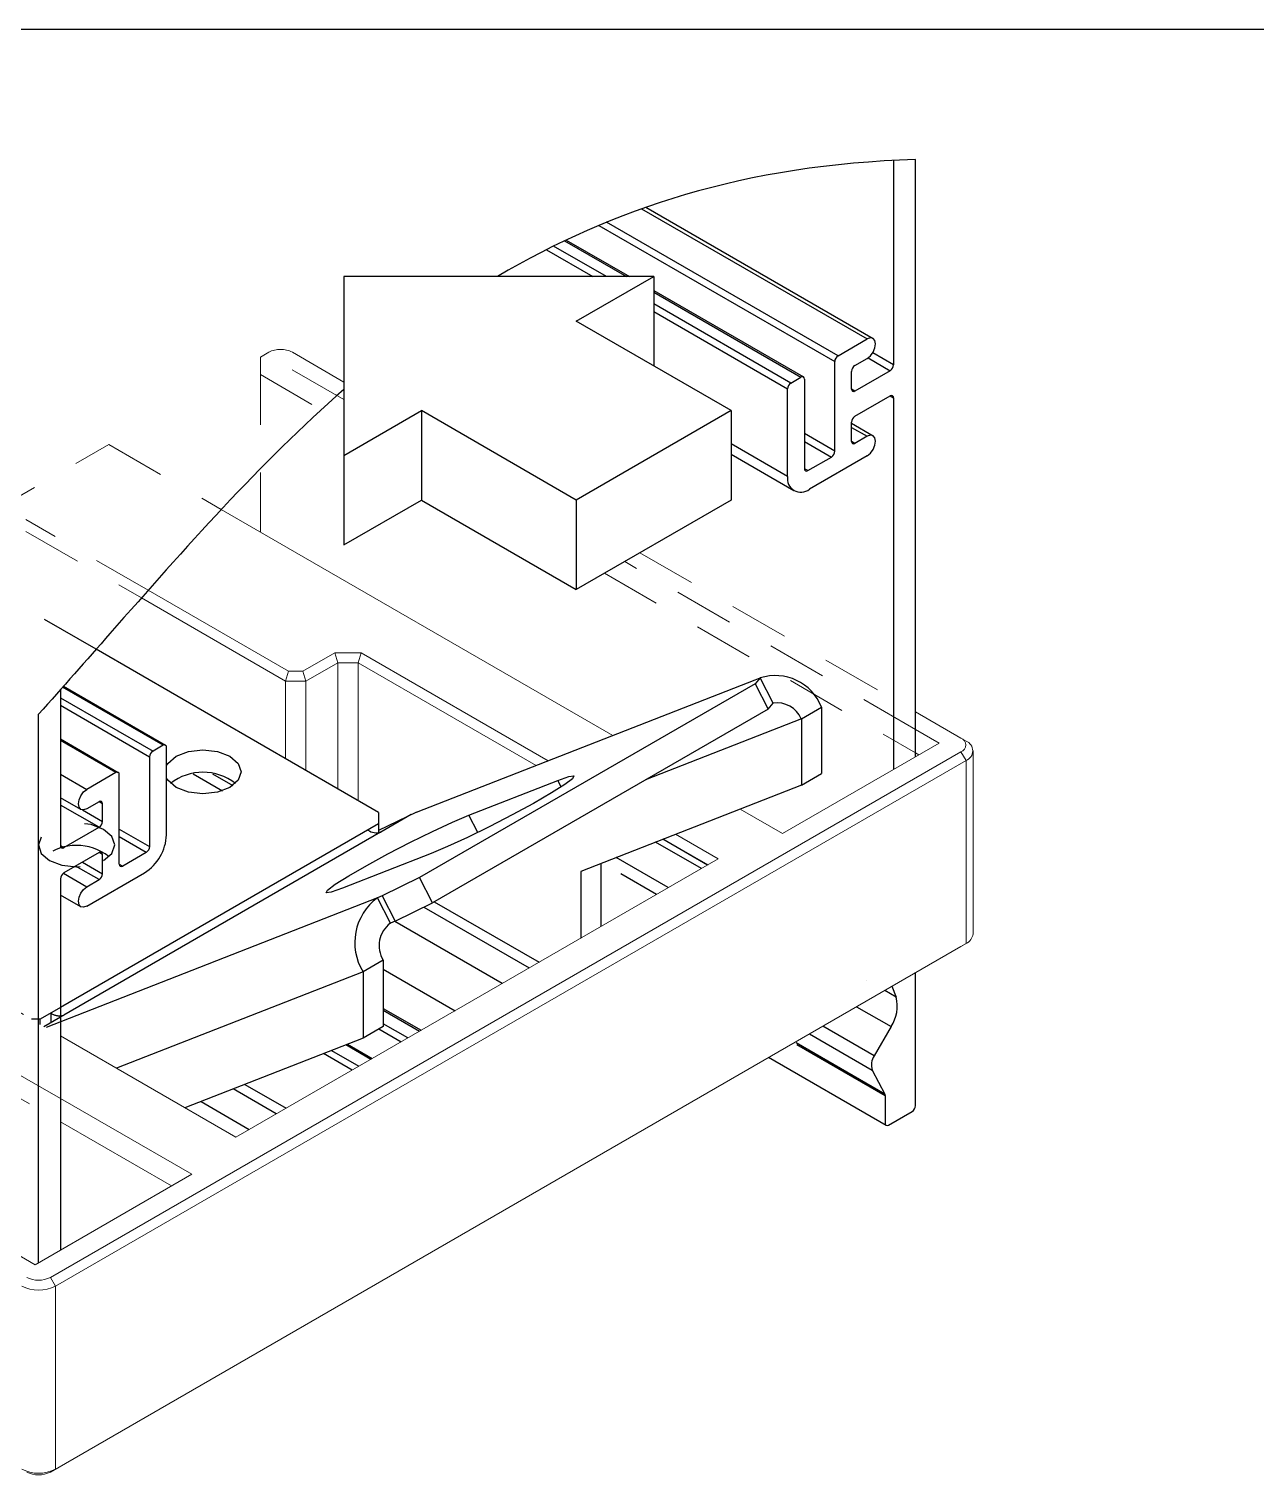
# Model space of a CAD drawing. Extents: x 0 to 10.3, y -9 to 0.
# Drawn here: x 2.27 to 4.842, y -3.047 to 0 of the extents above; entities that cross this region are included whole.
import ezdxf

# ---------------------------------------------------------------- set-up
doc = ezdxf.new("R2010")
doc.units = 0
doc.header["$LTSCALE"] = 0.5
doc.header["$MEASUREMENT"] = 0
doc.linetypes.add('HIDDEN', pattern=[0.375, 0.25, -0.125])
for name, color, linetype in [('Brackets', 181, 'CONTINUOUS'), ('Dimension', 10, 'CONTINUOUS'), ('Housing', 150, 'CONTINUOUS')]:
    doc.layers.add(name, color=color, linetype=linetype)
doc.layers.add('Jig', color=41, linetype='CONTINUOUS', lineweight=13)
doc.layers.add('Text-Unprinted', color=131, linetype='CONTINUOUS', plot=False)

msp = doc.modelspace()

# ---------------------------------------------------------------- linework, layer by layer
at = {"layer": 'Brackets', "linetype": 'HIDDEN', "transparency": 16777216}
for p, q in [((2.4105, -1.3007), (2.2589, -1.2136)), ((2.3358, -2.0517), (2.2935, -2.0763))]:
    msp.add_line(p, q, dxfattribs=at)
at = {"layer": 'Brackets', "transparency": 16777216}
for p, q in [((3.0024, -1.6426), (2.4105, -1.3007)), ((3.0819, -1.6421), (3.7924, -1.3646)), ((3.8026, -1.3606), (3.7922, -1.3729)), ((3.7924, -1.3646), (3.8026, -1.3606)), ((3.8297, -1.4137), (3.8026, -1.3606)), ((3.7922, -1.3729), (3.0885, -1.7791)), ((3.7922, -1.3729), (3.8194, -1.426)), ((3.8194, -1.426), (3.1157, -1.8322)), ((3.8194, -1.426), (3.8297, -1.4137)), ((3.8891, -1.4464), (3.9313, -1.422)), ((3.9313, -1.422), (3.9313, -1.561)), ((3.8891, -1.4464), (3.5625, -1.5743)), ((3.8891, -1.4464), (3.8891, -1.5854)), ((3.192, -1.6488), (3.3784, -1.5757)), ((3.3854, -1.5894), (3.3784, -1.5757)), ((3.8891, -1.5854), (3.9313, -1.561)), ((3.8891, -1.5854), (3.4264, -1.7666)), ((3.0819, -1.6421), (3.0024, -1.6804)), ((3.0024, -1.6426), (3.0024, -1.667)), ((3.0024, -1.6669), (2.3358, -2.0517)), ((3.0024, -1.667), (3.0024, -1.6853)), ((3.0712, -1.6473), (3.0075, -1.684)), ((3.2105, -1.6848), (3.192, -1.6488)), ((3.007, -1.6842), (2.3427, -2.0676)), ((3.1132, -1.7288), (2.9269, -1.8018)), ((3.4264, -1.7666), (3.4264, -1.9064)), ((3.4687, -1.75), (3.4687, -1.882)), ((3.0885, -1.7791), (3.0105, -1.8179)), ((3.1157, -1.8322), (3.0885, -1.7791)), ((3.0003, -1.8219), (2.3055, -2.094)), ((3.0105, -1.8179), (3.0003, -1.8219)), ((3.0275, -1.875), (3.0003, -1.8219)), ((3.0105, -1.8179), (3.0376, -1.871)), ((3.0376, -1.871), (3.1157, -1.8322)), ((3.0376, -1.871), (3.0275, -1.875)), ((2.9701, -1.9769), (2.4533, -2.1793)), ((3.0124, -1.9525), (2.9701, -1.9769)), ((2.9701, -1.9769), (2.9701, -2.1159)), ((3.0124, -1.9525), (3.0124, -2.0915)), ((2.3358, -2.0716), (2.3427, -2.0676)), ((3.0124, -2.0915), (2.9701, -2.1159)), ((2.9701, -2.1159), (2.5967, -2.2622))]:
    msp.add_line(p, q, dxfattribs=at)
at = {"layer": 'Brackets', "linetype": 'HIDDEN', "lineweight": 25, "transparency": 16777216}
for p, q in [((2.3012, -2.0916), (2.3358, -2.0716)), ((2.3155, -2.0636), (2.3155, -2.0835)), ((2.2935, -2.0763), (2.2747, -2.0763)), ((2.2935, -2.0871), (2.2935, -2.0763))]:
    msp.add_line(p, q, dxfattribs=at)
at = {"layer": 'Brackets', "transparency": 16777216, "flags": 128}
for points in [[(2.5581, -1.544), (2.5606, -1.5399), (2.578, -1.5249), (2.6039, -1.5149), (2.6345, -1.5114), (2.6652, -1.5149), (2.6911, -1.5249), (2.7085, -1.5399), (2.7145, -1.5576), (2.7085, -1.5753), (2.6911, -1.5902)], [(2.6911, -1.5902), (2.6652, -1.6002), (2.6345, -1.6038), (2.6039, -1.6002), (2.578, -1.5902), (2.5606, -1.5753), (2.5581, -1.5712)], [(3.3784, -1.5757), (3.4016, -1.5676), (3.4122, -1.5663), (3.4094, -1.572), (3.3932, -1.5842), (3.3652, -1.6019), (3.3274, -1.6237), (3.2831, -1.6478), (3.2357, -1.6723), (3.1892, -1.6951), (3.1472, -1.7144), (3.1132, -1.7288)], [(2.9269, -1.8018), (2.9036, -1.8099), (2.893, -1.8112), (2.8959, -1.8055), (2.912, -1.7933), (2.94, -1.7756), (2.9778, -1.7538), (3.0221, -1.7297), (3.0695, -1.7052), (3.1161, -1.6824), (3.158, -1.6631), (3.192, -1.6488)]]:
    msp.add_lwpolyline(points, dxfattribs=at)
at = {"layer": 'Brackets', "linetype": 'HIDDEN', "lineweight": 25, "transparency": 16777216, "flags": 128}
msp.add_lwpolyline([(2.4259, -1.7436), (2.4433, -1.7286), (2.4494, -1.7109), (2.4433, -1.6933), (2.4259, -1.6783), (2.4, -1.6683), (2.3694, -1.6648), (2.3388, -1.6683), (2.3128, -1.6783), (2.2955, -1.6933), (2.2894, -1.7109), (2.2955, -1.7286), (2.3128, -1.7436), (2.3388, -1.7536), (2.3694, -1.7571), (2.4, -1.7536), (2.4259, -1.7436)], dxfattribs=at)
at = {"layer": 'Brackets', "transparency": 16777216}
for centre, radius, start, end in [((3.8344, -1.4597), 0.104, 21.2449, 107.8081), ((3.838, -1.4686), 0.0556, 23.5439, 98.6388), ((2.6345, -1.668), 0.1096, 51.7093, 128.2907), ((2.9984, -1.6534), 0.032, 235.6029, 286.575), ((3.0696, -1.9159), 0.1168, 126.416, 211.5285), ((3.0621, -1.922), 0.0584, 126.416, 211.5285), ((2.3347, -2.0468), 0.0224, 272.7745, 291.0021)]:
    msp.add_arc(centre, radius, start, end, dxfattribs=at)
at = {"layer": 'Brackets', "linetype": 'HIDDEN', "lineweight": 25, "transparency": 16777216}
for centre, radius, start, end in [((2.3694, -1.8214), 0.1096, 51.7271, 128.2729), ((2.3336, -2.0372), 0.032, 235.6029, 273.9185)]:
    msp.add_arc(centre, radius, start, end, dxfattribs=at)
at = {"layer": 'Dimension', "transparency": 16777216}
for p, q in [((3.5797, -0.519), (2.9301, -0.519)), ((2.9301, -0.519), (2.9301, -1.0815)), ((3.4173, -0.6127), (3.5797, -0.519)), ((3.5797, -0.519), (3.5797, -0.7065)), ((3.742, -0.8002), (3.4173, -0.6127)), ((2.9301, -0.894), (3.0925, -0.8002)), ((3.4173, -0.9877), (3.0925, -0.8002)), ((3.0925, -0.8002), (3.0925, -0.9877)), ((3.742, -0.8002), (3.4173, -0.9877)), ((3.742, -0.8002), (3.742, -0.9877)), ((2.9301, -1.0815), (3.0925, -0.9877)), ((3.0925, -0.9877), (3.4173, -1.1752)), ((3.4173, -0.9877), (3.4173, -1.1752)), ((3.742, -0.9877), (3.4173, -1.1752))]:
    msp.add_line(p, q, dxfattribs=at)
at = {"layer": 'Housing', "ltscale": 0.5, "transparency": 16777216}
msp.add_line((4.1283, -1.5258), (4.1283, -0.2738), dxfattribs=at)
at = {"layer": 'Housing', "transparency": 16777216}
for p, q in [((4.0823, -0.2756), (4.0823, -0.7041)), ((3.5542, -0.3769), (4.0271, -0.6499)), ((3.5633, -0.3737), (4.0396, -0.6487)), ((3.4643, -0.4118), (3.959, -0.6974)), ((3.9661, -0.6851), (3.4808, -0.4049)), ((3.4803, -0.519), (3.3697, -0.4551)), ((3.3927, -0.4439), (3.5228, -0.519)), ((3.3959, -0.4424), (3.5286, -0.519)), ((3.3545, -0.4627), (3.4521, -0.519)), ((3.5797, -0.5484), (3.8933, -0.7295)), ((3.5797, -0.5518), (3.8883, -0.73)), ((3.8671, -0.7423), (3.5797, -0.5763)), ((3.5797, -0.5926), (3.86, -0.7545)), ((3.9661, -0.6851), (4.0271, -0.6499)), ((3.959, -0.8852), (3.959, -0.6974)), ((4.0015, -0.7055), (4.0271, -0.6907)), ((4.0289, -0.6896), (4.0753, -0.7164)), ((4.0823, -0.7041), (4.0387, -0.679)), ((3.8671, -0.7423), (3.8883, -0.73)), ((3.9944, -0.7549), (3.9944, -0.7178)), ((4.0753, -0.7164), (4.0015, -0.759)), ((3.86, -0.9382), (3.86, -0.7545)), ((3.8954, -0.7341), (3.8954, -0.9219)), ((4.0015, -0.759), (3.9944, -0.7549)), ((4.0015, -0.8121), (4.0753, -0.7694)), ((4.0753, -0.7694), (4.0823, -0.7735)), ((4.0823, -0.7735), (4.0823, -1.5523)), ((3.959, -0.8852), (3.8954, -0.8484)), ((3.9944, -0.8647), (3.9944, -0.8243)), ((3.9944, -0.8267), (4.0396, -0.8528)), ((3.9944, -0.8352), (4.0271, -0.854)), ((3.86, -0.9382), (3.742, -0.8701)), ((3.8954, -0.8647), (3.952, -0.8974)), ((4.0015, -0.8688), (3.9944, -0.8647)), ((4.0271, -0.854), (4.0015, -0.8688)), ((3.8735, -0.968), (3.742, -0.8921)), ((3.9025, -0.926), (3.952, -0.8974)), ((4.0271, -0.8949), (3.906, -0.9648)), ((3.9025, -0.926), (3.8954, -0.9219)), ((2.3358, -1.3852), (2.3358, -1.7124)), ((2.551, -1.502), (2.3402, -1.3803)), ((2.3422, -1.3781), (2.556, -1.5015)), ((2.3358, -1.4023), (2.5298, -1.5143)), ((2.5227, -1.5265), (2.3358, -1.4186)), ((2.2898, -2.5871), (2.2898, -1.4365)), ((2.3358, -1.4887), (2.457, -1.5587)), ((2.452, -1.5592), (2.3358, -1.4921)), ((2.551, -1.502), (2.5298, -1.5143)), ((2.5581, -1.6898), (2.5581, -1.5061)), ((2.5227, -1.5265), (2.5227, -1.7143)), ((2.3358, -1.5625), (2.391, -1.5944)), ((2.452, -1.5592), (2.391, -1.5944)), ((2.4591, -1.7511), (2.4591, -1.5633)), ((2.6138, -1.5618), (2.6753, -1.5973)), ((2.6547, -1.5617), (2.6972, -1.5863)), ((2.3785, -1.6364), (2.3358, -1.6118)), ((2.4167, -1.6739), (2.3358, -1.6272)), ((2.3821, -1.6376), (2.4237, -1.6616)), ((2.4167, -1.6204), (2.391, -1.6352)), ((2.4237, -1.6245), (2.4167, -1.6204)), ((2.4237, -1.6616), (2.4237, -1.6245)), ((2.3429, -1.7165), (2.4167, -1.6739)), ((2.4591, -1.6776), (2.5227, -1.7143)), ((2.5157, -1.7266), (2.4591, -1.6939)), ((3.6794, -1.7604), (3.5836, -1.705)), ((3.6921, -1.7531), (3.5987, -1.6991)), ((2.3358, -1.7124), (2.3429, -1.7165)), ((2.4167, -1.7269), (2.3429, -1.7695)), ((2.4237, -1.731), (2.4167, -1.7269)), ((2.4237, -1.7715), (2.4237, -1.731)), ((2.5157, -1.7266), (2.4662, -1.7551)), ((3.6796, -1.7603), (3.6222, -1.7272)), ((2.4167, -1.7837), (2.3675, -1.7553)), ((2.3816, -1.7472), (2.4237, -1.7715)), ((2.4591, -1.7511), (2.4662, -1.7551)), ((3.6101, -1.8004), (3.5009, -1.7374)), ((2.3358, -1.7818), (2.3358, -2.5606)), ((2.3419, -1.7702), (2.391, -1.7985)), ((2.391, -1.8393), (2.5121, -1.7694)), ((2.391, -1.7985), (2.4167, -1.7837)), ((3.5852, -1.8148), (3.5106, -1.7717)), ((2.3785, -1.8406), (2.3358, -1.8159)), ((3.0977, -1.8412), (3.3186, -1.9687)), ((3.1195, -1.83), (3.3391, -1.9568)), ((3.2621, -2.0013), (3.0369, -1.8713)), ((3.0124, -1.9715), (3.1631, -2.0585)), ((4.1283, -2.2576), (4.1283, -1.9789)), ((3.0124, -2.0538), (3.0918, -2.0996)), ((3.0124, -2.0572), (3.0888, -2.1013)), ((3.0032, -2.0968), (3.0499, -2.1238)), ((3.0641, -2.1156), (3.0124, -2.0858)), ((2.9863, -2.1605), (2.9337, -2.1302)), ((2.9372, -2.1288), (2.9892, -2.1588)), ((2.9474, -2.183), (2.8874, -2.1483)), ((2.9042, -2.1417), (2.9616, -2.1748)), ((2.7883, -2.2748), (2.6978, -2.2226)), ((2.7222, -2.213), (2.8088, -2.263)), ((2.6304, -2.249), (2.7317, -2.3075))]:
    msp.add_line(p, q, dxfattribs=at)
at = {"layer": 'Housing', "linetype": 'Continuous', "lineweight": 25, "transparency": 16777216}
for p, q in [((4.0257, -1.9942), (4.0257, -1.9942)), ((4.0791, -2.0073), (4.0879, -2.0301)), ((4.0879, -2.0301), (4.0638, -2.0162)), ((4.0049, -2.0502), (4.0772, -2.0919)), ((4.0419, -2.1531), (3.9343, -2.0909)), ((4.0772, -2.0919), (4.0419, -2.1531)), ((4.064, -2.2332), (3.878, -2.1258)), ((3.8793, -2.1293), (4.0647, -2.2363)), ((3.9061, -2.1072), (4.0377, -2.1832)), ((4.0667, -2.2989), (3.8204, -2.1567)), ((4.0377, -2.1832), (4.064, -2.2332)), ((4.0647, -2.2363), (4.0647, -2.2943)), ((4.0717, -2.2984), (4.1212, -2.2698))]:
    msp.add_line(p, q, dxfattribs=at)
at = {"layer": 'Housing', "transparency": 16777216, "flags": 128}
for points in [[(4.0271, -0.6907), (4.0339, -0.6853), (4.0396, -0.6775), (4.0434, -0.6687), (4.0448, -0.6601), (4.0434, -0.6531), (4.0396, -0.6487), (4.0339, -0.6475), (4.0271, -0.6499)], [(4.0271, -0.8949), (4.0339, -0.8894), (4.0396, -0.8817), (4.0434, -0.8728), (4.0448, -0.8642), (4.0434, -0.8572), (4.0396, -0.8528), (4.0339, -0.8517), (4.0271, -0.854)], [(2.391, -1.6352), (2.3843, -1.6376), (2.3785, -1.6364), (2.3747, -1.632), (2.3734, -1.625), (2.3747, -1.6164), (2.3785, -1.6076), (2.3843, -1.5998), (2.391, -1.5944)], [(2.391, -1.8393), (2.3843, -1.8417), (2.3785, -1.8406), (2.3747, -1.8362), (2.3734, -1.8291), (2.3747, -1.8205), (2.3785, -1.8117), (2.3843, -1.804), (2.391, -1.7985)]]:
    msp.add_lwpolyline(points, dxfattribs=at)
at = {"layer": 'Housing', "transparency": 16777216}
for centre, radius, start, end in [((3.9744, -0.698), 0.0154, 122.6055, 177.3945), ((3.8911, -0.7334), 0.00437, 350.786, 129.2033), ((4.0098, -0.7185), 0.0154, 122.6055, 177.3945), ((4.067, -0.7034), 0.0154, 302.6055, 357.3945), ((3.8754, -0.7552), 0.0154, 122.6055, 177.3945), ((3.9987, -0.7556), 0.00437, 170.786, 309.2033), ((4.078, -0.7728), 0.00437, 350.786, 129.2033), ((4.0098, -0.825), 0.0154, 122.6055, 177.3945), ((3.9987, -0.8654), 0.00437, 170.786, 309.2033), ((3.9437, -0.8845), 0.0154, 302.6055, 357.3945), ((3.8881, -0.9428), 0.0284, 170.786, 309.2033), ((3.8997, -0.9226), 0.00437, 170.786, 309.2033), ((2.5381, -1.5272), 0.0154, 122.6055, 177.3945), ((2.5538, -1.5054), 0.00437, 350.786, 129.2033), ((2.4548, -1.5626), 0.00437, 350.786, 129.2033), ((2.4194, -1.6238), 0.00437, 350.786, 129.2033), ((2.4084, -1.6609), 0.0154, 302.6055, 357.3945), ((2.4583, -1.6853), 0.0999, 302.6055, 357.3945), ((2.3401, -1.7131), 0.00437, 170.786, 309.2033), ((2.4194, -1.7303), 0.00437, 350.786, 129.2033), ((2.5074, -1.7136), 0.0154, 302.6055, 357.3945), ((2.4634, -1.7518), 0.00437, 170.786, 309.2033), ((2.3511, -1.7825), 0.0154, 122.6055, 177.3945), ((2.4084, -1.7708), 0.0154, 302.6055, 357.3945)]:
    msp.add_arc(centre, radius, start, end, dxfattribs=at)
at = {"layer": 'Housing', "linetype": 'Continuous', "lineweight": 25, "transparency": 16777216}
for centre, radius, start, end in [((4.0128, -2.0489), 0.0774, 326.2775, 14.1132), ((4.0696, -2.1723), 0.0338, 145.2511, 198.7745), ((4.0581, -2.2361), 0.0066, 358.4325, 25.9311), ((4.113, -2.2569), 0.0154, 302.6023, 357.3977), ((4.069, -2.295), 0.00437, 170.7797, 309.185)]:
    msp.add_arc(centre, radius, start, end, dxfattribs=at)
at = {"layer": 'Housing', "transparency": 16777216}
msp.add_open_spline([(4.1283, -0.2738), (3.7726, -0.2838), (3.4911, -0.3774), (3.2521, -0.519)], degree=3, dxfattribs=at)
msp.add_open_spline([(2.9301, -0.7555), (2.753, -0.9109), (2.5466, -1.1458), (2.3402, -1.3807), (2.2898, -1.4365)], degree=3, knots=[0.7365575, 0.7365575, 0.7365575, 0.7365575, 1, 1.0834941, 1.0834941, 1.0834941, 1.0834941], dxfattribs=at)
at = {"layer": 'Jig', "linetype": 'HIDDEN', "transparency": 16777216}
for p, q in [((2.7548, -0.6879), (2.7654, -0.6818)), ((2.7548, -0.6879), (2.7548, -0.7247)), ((2.7654, -0.6818), (2.7724, -0.6777)), ((2.9301, -0.7769), (2.7654, -0.6818)), ((2.8219, -0.6777), (2.9301, -0.7402)), ((2.7548, -0.7247), (2.9301, -0.8259)), ((2.7548, -1.0548), (2.7548, -0.7247)), ((1.1987, -1.5862), (2.437, -0.8714)), ((2.437, -0.8714), (2.6729, -1.0076)), ((2.5196, -1.1767), (2.2633, -1.0288)), ((2.2633, -1.0533), (2.5053, -1.193)), ((4.1283, -1.4686), (3.5187, -1.1167)), ((3.5505, -1.0983), (4.1283, -1.4319)), ((3.4763, -1.1412), (4.1283, -1.5176)), ((2.3358, -2.2427), (1.1987, -1.5862)), ((1.1881, -1.6291), (2.3358, -2.2917)), ((1.9549, -1.8916), (2.3358, -2.1115))]:
    msp.add_line(p, q, dxfattribs=at)
at = {"layer": 'Jig', "transparency": 16777216}
for p, q in [((2.6729, -1.0076), (3.4936, -1.4813)), ((2.814, -1.3467), (2.5196, -1.1767)), ((2.5053, -1.193), (2.8078, -1.3676)), ((2.9112, -1.3079), (2.844, -1.3467)), ((2.966, -1.3079), (2.9112, -1.3079)), ((2.9112, -1.3079), (2.9174, -1.3288)), ((2.966, -1.3079), (2.9598, -1.3288)), ((3.3581, -1.5342), (2.966, -1.3079)), ((2.8502, -1.3676), (2.9174, -1.3288)), ((2.9174, -1.3288), (2.9174, -1.5935)), ((2.9174, -1.3288), (2.9598, -1.3288)), ((2.9598, -1.3288), (3.3328, -1.5441)), ((2.9598, -1.618), (2.9598, -1.3288)), ((2.814, -1.3467), (2.8078, -1.3676)), ((2.8078, -1.3676), (2.8502, -1.3676)), ((2.8078, -1.3676), (2.8078, -1.5301)), ((2.844, -1.3467), (2.814, -1.3467)), ((2.844, -1.3467), (2.8502, -1.3676)), ((2.8502, -1.5547), (2.8502, -1.3676)), ((4.1283, -1.4319), (4.2238, -1.487)), ((4.1778, -1.4972), (4.1283, -1.4686)), ((4.2238, -1.487), (4.2344, -1.4931)), ((4.2238, -1.5155), (2.3146, -2.6177)), ((3.8494, -1.6867), (4.1778, -1.4972)), ((4.1283, -1.5176), (4.1354, -1.5217)), ((4.2238, -1.5155), (4.2344, -1.5339)), ((4.249, -1.5135), (4.249, -1.8973)), ((2.3252, -2.6361), (4.2344, -1.5339)), ((4.2344, -1.5339), (4.2344, -1.9177)), ((3.7609, -1.6356), (3.8494, -1.6867)), ((3.6003, -1.6985), (3.6934, -1.7523)), ((3.7147, -1.7401), (3.6255, -1.6886)), ((3.7147, -1.7401), (2.7035, -2.3238)), ((0.8703, -1.7758), (2.2828, -2.5912)), ((4.2344, -1.9177), (2.3252, -3.0198)), ((4.2238, -1.9238), (4.2344, -1.9177)), ((2.3146, -3.026), (4.2238, -1.9238)), ((2.3358, -2.1115), (2.7035, -2.3238)), ((2.6111, -2.4016), (2.3358, -2.2427)), ((2.3358, -2.2917), (2.5687, -2.4261)), ((2.2828, -2.5912), (2.6111, -2.4016)), ((2.3146, -2.6177), (2.3252, -2.6361)), ((2.3252, -3.0198), (2.3252, -2.6361)), ((2.3146, -3.026), (2.3252, -3.0198))]:
    msp.add_line(p, q, dxfattribs=at)
at = {"layer": 'Jig', "linetype": 'HIDDEN', "transparency": 16777216}
msp.add_arc((2.7972, -0.7255), 0.0538, 62.6097, 117.3903, dxfattribs=at)
at = {"layer": 'Jig', "transparency": 16777216}
for centre, radius, start, end in [((4.2183, -1.5013), 0.0153, 290.7834, 69.2166), ((4.2266, -1.5135), 0.0218, 290.7834, 69.2166), ((4.224, -1.8948), 0.0251, 294.3747, 354.3052), ((2.2898, -2.5699), 0.0538, 242.6097, 297.3903), ((2.2898, -2.5678), 0.0769, 242.6097, 297.3903), ((2.2898, -2.9516), 0.0769, 242.6097, 297.3903), ((2.2898, -2.9782), 0.0538, 242.6097, 297.3903)]:
    msp.add_arc(centre, radius, start, end, dxfattribs=at)
at = {"layer": 'Text-Unprinted', "transparency": 16777216}
msp.add_lwpolyline([(0, 0), (10.3248, 0), (10.3248, -8.9406), (0, -8.9406)], close=True, dxfattribs=at)

doc.saveas('drawing.dxf')
